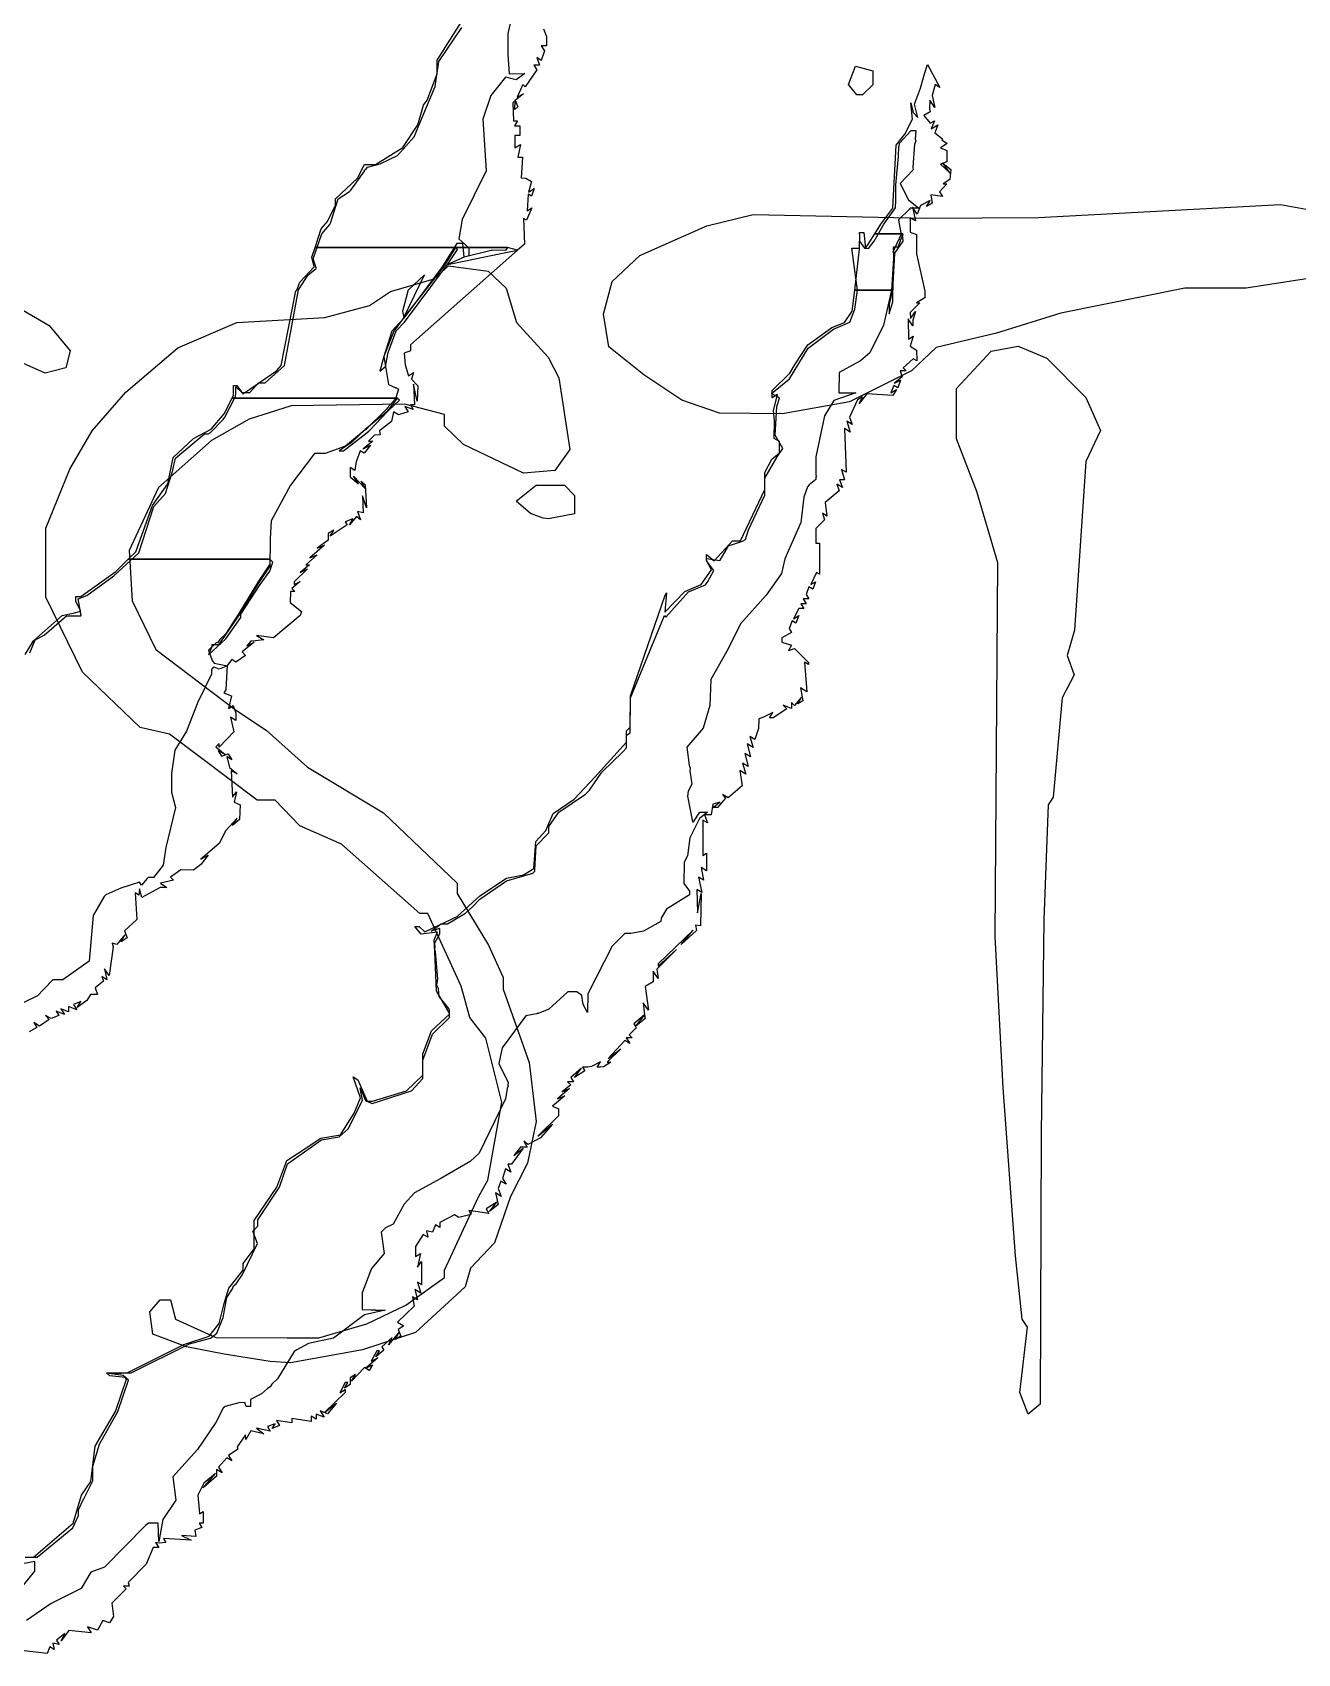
# Model space of a CAD drawing. Extents: x -87611 to 96139, y 77822 to 138139.
# Drawn here: x -47796.3 to -47691.7, y 99189.9 to 99323.9 of the extents above; entities that cross this region are included whole.
import ezdxf

# ---------------------------------------------------------------- set-up
doc = ezdxf.new("R2010")
doc.units = 0
doc.header["$MEASUREMENT"] = 0
doc.layers.get('0').update_dxf_attribs({"color": 6})
for name, color, linetype in [('L14D0 Au', 2, 'Continuous'), ('L3D0 Base', 3, 'Continuous'), ('L8D0 Wire', 5, 'Continuous')]:
    doc.layers.add(name, color=color, linetype=linetype)

# ---------------------------------------------------------------- blocks, each defined once
blk = doc.blocks.new('$TEST_CHIP_B')
at = {"layer": 'L14D0 Au'}
for points in [[(323.57, 2881.69), (322.87, 2882.56), (323.44, 2884.07), (324.87, 2883.69), (324.87, 2882.52), (324.04, 2881.69)], [(276.74, 2776.86), (275.06, 2776.95), (273.15, 2777.26), (271.24, 2777.56), (268.12, 2778.18), (265.34, 2779.22), (265.11, 2781.06), (265.94, 2782.06), (266.82, 2782.06), (267.23, 2780.46), (270.55, 2778.94), (276.45, 2778.92), (279.06, 2778.92), (283.04, 2780.07), (286.26, 2781.62), (289.46, 2783.92), (289.46, 2784.51), (292.28, 2790.57), (293.05, 2791.96), (294.2, 2798.41), (292.89, 2803.71), (291.55, 2805.41), (290.85, 2808.01), (288.08, 2814), (287.41, 2814), (280.95, 2819.75), (277.49, 2821.24), (275.45, 2823.37), (273.98, 2823.37), (266.71, 2828.84), (264.31, 2829.37), (259.52, 2833.96), (256.49, 2840.16), (256.49, 2845.87), (258.47, 2850.74), (260.32, 2853.9), (263.1, 2857.11), (267.42, 2860.78), (272.28, 2862.86), (279.57, 2863.28), (283.26, 2864.28), (285.01, 2865.43), (288.6, 2866.49), (289.8, 2867.56), (293.07, 2867.11), (294.57, 2865.7), (295.41, 2862.88), (298.04, 2860), (298.93, 2858.3), (299.84, 2852.36), (298.59, 2850.62), (295.99, 2850.4), (291.03, 2852.79), (289.46, 2854.3), (289.46, 2855.25), (286.17, 2856.13), (276.79, 2855.97), (273.32, 2854.88), (270.2, 2853.1), (265.82, 2849.24), (263.38, 2844.03), (263.65, 2839.86), (265.58, 2835.84), (272.17, 2830.84), (274.71, 2829.17), (278.13, 2826.11), (284.43, 2822.33), (290.51, 2816.52), (290.51, 2815.65), (293.11, 2811.4), (294.32, 2808.72), (294.32, 2807.75), (296.47, 2801.68), (297.05, 2796.82), (296.32, 2793.35), (294.93, 2790.6), (293.61, 2786.77), (291.62, 2784.67), (291.17, 2783.15), (287.07, 2779.36), (282.69, 2777.94)], [(337.73, 2772.62), (337.05, 2774.39), (337.66, 2779.79), (337.24, 2780.46), (336.68, 2785.71), (335.65, 2799.59), (335.01, 2812.09), (335.23, 2842.99), (333.49, 2848.89), (331.81, 2853.24), (331.81, 2857.41), (334.66, 2860.5), (336.91, 2860.92), (339.28, 2859.93), (342.48, 2856.68), (343.71, 2853.95), (342.49, 2851.38), (341.56, 2837.43), (340.94, 2835.34), (341.53, 2833.74), (340.54, 2831.84), (339.78, 2823.62), (339.39, 2822.99), (339.02, 2813.48), (338.79, 2795.78), (338.71, 2773.43)], [(298.06, 2846.63), (297.62, 2846.68), (296.58, 2847.07), (295.38, 2848.11), (297.04, 2849.41), (299.39, 2849.41), (300.22, 2848.57), (300.22, 2847.06)]]:
    blk.add_lwpolyline(points, close=True, dxfattribs=at)
for points in [[(363.23, 2866.87), (355.74, 2865.72), (350.67, 2865.72), (340.42, 2863.65), (335.11, 2862), (330.11, 2860.8), (328.09, 2858.87), (322.94, 2856.32), (317.41, 2855.33), (312.2, 2855.36), (309.08, 2856.45), (305.95, 2858.54), (303.06, 2860.86), (302.61, 2863.56), (303.34, 2866.27), (305.61, 2868.41), (311.16, 2870.85), (314.98, 2871.8), (329.21, 2871.49), (338.58, 2871.54), (358.58, 2872.63), (362.54, 2871.9)], [(252.03, 2865.38), (256.76, 2862.61), (258.51, 2860.53), (258.14, 2859.12), (256.45, 2858.69), (251.54, 2860.86)]]:
    blk.add_lwpolyline(points, dxfattribs=at)
at = {"layer": 'L3D0 Base'}
for points in [[(254.78, 2835.41), (255.47, 2836.54), (257.85, 2838.63), (258.88, 2838.85), (259.4, 2839.01), (258.98, 2839.79), (258.98, 2840.22), (259.38, 2840.22), (262.29, 2842.28), (263.3, 2843.29), (275.03, 2843.29), (275.03, 2842.72), (274.06, 2841.3), (272.54, 2838.78), (270.77, 2836.21), (270.22, 2836.21), (270.22, 2836.04), (269.96, 2835.38), (271.37, 2836.71), (272.62, 2838.47), (272.62, 2838.74), (272.63, 2838.74), (274.22, 2841.2), (275.03, 2842.3), (275.27, 2843.06), (275.03, 2843.29), (263.3, 2843.29), (263.93, 2843.92), (265.33, 2847.75), (266.59, 2849.53), (267.04, 2851.7), (268.71, 2853.28), (270.16, 2854.04), (271.24, 2855.31), (271.9, 2856.61), (285.56, 2856.61), (284.77, 2855.6), (284.28, 2855.16), (283.37, 2854.42), (282.91, 2854.01), (281.75, 2852.92), (280.75, 2852.25), (281.11, 2852.25), (283.22, 2853.89), (284.8, 2855.57), (285.74, 2856.45), (285.56, 2856.61), (271.9, 2856.61), (272.02, 2856.85), (272.02, 2857.67), (272.28, 2857.67), (272.8, 2856.97), (273.38, 2857.37), (275.56, 2858.87), (275.95, 2859.3), (277.17, 2865.49), (277.26, 2865.53), (277.49, 2866.19), (278.69, 2867.47), (278.48, 2868.26), (278.76, 2869.07), (294.68, 2869.07), (294.52, 2868.81), (293.39, 2868.84), (293.34, 2868.83), (293.32, 2868.83), (291.09, 2868.28), (289.71, 2867.67), (290.53, 2868.91), (290.37, 2869.06), (289.44, 2867.55), (286.09, 2863.29), (286.53, 2864.2), (287.36, 2865.91), (287.8, 2866.82), (286.49, 2865.58), (286.46, 2865.54), (286.44, 2865.51), (286.43, 2865.47), (286.01, 2863.9), (286, 2863.87), (286, 2863.84), (286, 2863.8), (286.09, 2863.29), (285.28, 2862.15), (284.46, 2860.07), (284.11, 2858.84), (284.59, 2859.22), (284.8, 2860.38), (285.47, 2862.17), (286.15, 2862.9), (289.71, 2867.67), (291.2, 2867.96), (293.97, 2868.55), (295.49, 2868.85), (294.68, 2869.07), (278.76, 2869.07), (279.27, 2870.61), (279.78, 2871.21), (280.44, 2872.57), (280.44, 2873.1), (282.28, 2874.8), (282.86, 2875.92), (283.76, 2875.92), (286.03, 2877.34), (287.27, 2879.21), (287.73, 2880.84), (288.03, 2881.24), (288.87, 2883.44), (288.87, 2884.55), (290.87, 2887.74)], [(297.65, 2887.15), (297.89, 2886.52), (297.89, 2885.75), (297.47, 2885.75), (297.72, 2885.34), (297.46, 2884.54), (297.09, 2884.77), (297.33, 2884.14), (296.86, 2884.14), (297.1, 2883.77), (296.14, 2882.36), (295.95, 2882.54), (295.48, 2881.51), (295.99, 2881.77), (295.32, 2881.22), (295.53, 2880.71), (295.29, 2880.47), (295.32, 2881.22), (295.1, 2881.04), (295.18, 2879.53), (295.51, 2879.53), (295.26, 2879.13), (295.69, 2879.13), (295.69, 2878.33), (295.28, 2878.33), (295.28, 2877.3), (295.74, 2877.59), (295.54, 2876.53), (295.92, 2876.53), (295.79, 2874.82), (296.19, 2874.81), (296.65, 2874.52), (296.42, 2873.65), (296.88, 2873.94), (296.65, 2873.32), (296.39, 2873.48), (296.29, 2872.09), (296.69, 2872.34), (296.23, 2871.32), (295.99, 2871.47), (296.07, 2869.34), (295.49, 2868.85), (287.16, 2861.45), (286.66, 2861.03), (286.66, 2860.52), (286.14, 2860.32), (286.21, 2859.37), (286.5, 2858.47), (286.91, 2858.73), (286.73, 2858.17), (287.26, 2857.64), (287.21, 2856.36), (286.89, 2857.77), (286.97, 2856.06), (286.64, 2856.06), (286.88, 2855.67), (286.19, 2855.93), (286.46, 2855.49), (285.66, 2855.24), (285.25, 2855.49), (285.09, 2854.69), (284.08, 2853.91), (284.15, 2853.57), (283.67, 2853.56), (283.17, 2853.05), (283.53, 2853.05), (282.75, 2852.42), (283.35, 2852.73), (282.81, 2852.06), (282.48, 2852.26), (282.17, 2851.35), (282.1, 2851.05), (282.05, 2850.62), (281.65, 2850.87), (281.65, 2850.1), (282.35, 2849.54), (281.95, 2850.17), (282.89, 2849.14), (282.58, 2849.75), (282.91, 2849.46), (283.02, 2847.54), (282.67, 2848.54), (282.74, 2847.14), (282.26, 2847.23), (282.51, 2846.54), (282.19, 2846.83), (281.62, 2846.14), (281.87, 2846.63), (281.25, 2846.39), (281.41, 2846.13), (280, 2845.2), (280.3, 2845.7), (279.84, 2845.41), (279.84, 2844.88), (278.94, 2844.21), (279.54, 2844.47), (278.34, 2843.4), (278.94, 2843.66), (277.99, 2842.83), (278.31, 2842.83), (277.53, 2842.19), (278.14, 2842.49), (277.03, 2841.44), (277.03, 2841.2), (277.53, 2841.45), (276.84, 2840.88), (277.1, 2840.62), (276.72, 2840.62), (276.71, 2839.72), (277.65, 2838.97), (277.53, 2838.63), (275.32, 2836.79), (273.93, 2837), (274.53, 2836.62), (273.83, 2836.56), (273.46, 2836.51), (273.12, 2836.14), (273.73, 2836.44), (272.73, 2835.63), (273.02, 2835.34), (272.22, 2834.78), (271.87, 2835), (271.49, 2834.5), (271.38, 2832.5), (271.22, 2832.24), (271.86, 2831.99), (271.6, 2830.96), (271.98, 2831.19), (272.22, 2830.56), (272.22, 2829.97), (271.78, 2830.24), (272.05, 2829.03), (270.82, 2827.77), (270.82, 2828.05), (270.55, 2827.78), (271.32, 2827.15), (270.76, 2827.45), (271.03, 2827), (271.58, 2827.21), (271.88, 2826.72), (271.46, 2826.98), (271.69, 2826.08), (272.32, 2825.55), (271.83, 2825.8), (271.92, 2823.61), (272.26, 2824.07), (272.07, 2823.2), (272.58, 2823), (272.52, 2821.78), (271.94, 2821.27), (272.32, 2821.89), (271.38, 2820.87), (270.83, 2819.8), (269.31, 2818.51), (269.92, 2818.84), (269.31, 2818.06), (268.71, 2817.59), (267.66, 2817.61), (266.81, 2817.02), (267.06, 2816.77), (265.97, 2816.5), (266.51, 2816.16), (265.95, 2816.15), (264.44, 2815.34), (264.23, 2816.05), (264.2, 2815.52), (263.89, 2815.71), (264.03, 2813.52), (263, 2812.56), (263.22, 2811.98), (262.73, 2811.67), (263.02, 2812.24), (262.36, 2811.44), (261.99, 2811.54), (262.06, 2811.24), (261.74, 2808.89), (261.35, 2809.43), (261.55, 2808.53), (261.12, 2808.79), (261.27, 2808.41), (261.29, 2808.43), (261.27, 2808.4), (261.26, 2808.41), (260.57, 2807.86), (260.77, 2807.32), (260.2, 2807.32), (259.88, 2806.82), (259.1, 2806.22), (259.4, 2806.72), (258.78, 2806.48), (259.05, 2806.05), (258.38, 2806.31), (258.38, 2805.88), (257.75, 2806.12), (258.04, 2805.65), (257.35, 2805.92), (257.57, 2805.56), (256.94, 2805.32), (256.47, 2805.58), (256.77, 2805.25), (255.97, 2804.69), (255.51, 2804.98), (255.75, 2804.59), (255.13, 2804.22)], [(254.79, 2760.79), (255.47, 2760.79), (258.77, 2763.6), (259.44, 2765.9), (260.23, 2767.03), (260.59, 2769.97), (262.25, 2772.83), (263.18, 2775.51), (263.07, 2775.63), (261.79, 2775.77), (261.52, 2776.03), (263.22, 2776.03), (267.91, 2778.38), (270.01, 2779.07), (270.82, 2780.1), (271.24, 2781.75), (271.64, 2783.03), (272.82, 2784.51), (272.82, 2785.08), (273.72, 2786.29), (273.73, 2788.63), (275.6, 2791.38), (276.43, 2793.58), (277.37, 2794.19), (279.24, 2795.44), (280.86, 2795.7), (282, 2797.5), (282.52, 2798.76), (281.9, 2800.49), (282.29, 2800.25), (283.07, 2798.5), (283.51, 2798.5), (286.31, 2799.33), (287.66, 2800.64), (287.66, 2802.41), (288.39, 2804.31), (289.9, 2805.7), (288.79, 2807.6), (288.65, 2810.83), (288.6, 2811.84), (288.88, 2812.46), (287.54, 2812.3), (287.01, 2812.94), (287.38, 2812.94), (287.83, 2812.49), (290.51, 2813.76), (292.38, 2815.46), (294.58, 2816.92), (295.99, 2817.19), (296.84, 2817.73), (297.02, 2819.96), (297.85, 2820.86), (298.44, 2822.27), (300.19, 2823.47), (301.9, 2825.27), (304.51, 2828.17), (304.51, 2829.12), (304.81, 2829.42), (304.83, 2832), (307.72, 2840.33), (307.83, 2840.51), (307.68, 2838.91), (309.33, 2840.64), (310.69, 2841.21), (311.55, 2842.41), (311.13, 2843.2), (311.13, 2843.68), (311.76, 2843.15), (313.29, 2844.83), (313.95, 2844.83), (315.94, 2849.06), (315.94, 2850.47), (316.52, 2851.58), (317.15, 2852.1), (317.15, 2853.03), (316.73, 2853.29), (316.74, 2854.76), (316.68, 2855.56), (316.99, 2856.91), (316.55, 2856.64), (316.55, 2857.25), (318.02, 2858.67), (318.45, 2859.41), (319.52, 2861.02), (321.49, 2862.46), (322.54, 2862.86), (323.16, 2863.81), (323.4, 2865.53), (326.51, 2865.53), (326.22, 2864.39), (326.22, 2863.59), (326.54, 2864.59), (326.53, 2865.53), (323.4, 2865.53), (323.77, 2868.93), (323.81, 2870), (323.77, 2870.31), (324.14, 2870.31), (324.27, 2869), (325.04, 2870.21), (327.35, 2870.21), (326.94, 2869.1), (326.57, 2869.1), (326.58, 2868.6), (326.53, 2865.54), (326.71, 2868.59), (327.38, 2869.6), (327.36, 2869.9), (327.36, 2869.9), (327.35, 2870.21), (325.04, 2870.21), (325.55, 2871.01), (326.53, 2872.32), (326.82, 2877.53), (327.52, 2878.43), (328.16, 2879.68), (328.03, 2881.04), (328.21, 2880.23), (328.61, 2879.83), (328.34, 2880.93), (328.82, 2882.24), (329.14, 2883.44), (329.4, 2884.2), (330.42, 2882.3), (330.03, 2882.54), (329.8, 2881.63), (330.02, 2880.64), (329.59, 2881.24), (329.58, 2880.54), (329.62, 2880.28), (329.11, 2879.97), (329.63, 2879.34), (329.98, 2879.55), (329.71, 2878.87), (330.25, 2879.2), (330.01, 2878.56), (330.64, 2878.05), (330.58, 2877.96), (331.03, 2877.68), (330.48, 2877.3), (330.99, 2877.09), (330.99, 2876.16), (330.48, 2875.97), (331.27, 2875.22), (330.69, 2876.02), (331.32, 2875.53), (331.26, 2874.69), (330.69, 2874.33), (331.01, 2874.32), (330.38, 2873.68), (330.63, 2873.28), (329.68, 2873.42), (329.79, 2872.74), (329.32, 2872.45), (329.63, 2872.96), (328.83, 2872.53), (328.56, 2871.82), (328.15, 2872.41), (328.4, 2871.28), (327.98, 2871.53), (327.98, 2870.35), (328.49, 2870.15), (328.48, 2868.54), (329.19, 2865.47), (329.19, 2864.91), (328.48, 2864.5), (328.78, 2864.49), (327.98, 2863.69), (327.99, 2863.19), (328.42, 2863.79), (328.18, 2863.05), (328.18, 2862.58), (327.8, 2863.17), (327.83, 2861.49), (328.23, 2861.73), (327.97, 2860.91), (328.48, 2860.58), (328.51, 2859.7), (328.23, 2859.87), (327.39, 2859.13), (327.65, 2858.87), (327.15, 2858.87), (327.31, 2858.37), (326.68, 2857.84), (327.18, 2858.09), (326.94, 2857.47), (326.62, 2857.67), (326.38, 2857.05), (326.84, 2857.33), (326.53, 2856.83), (324.39, 2856.97), (323.74, 2856.17), (324.03, 2856.73), (323.62, 2856.47), (322.94, 2855.03), (323.16, 2854.44), (322.72, 2854.71), (323.01, 2853.81), (322.53, 2854.11), (322.67, 2850.49), (322.3, 2850.71), (322.53, 2849.85), (322.12, 2849.85), (322.36, 2849.22), (321.91, 2849.5), (322.09, 2848.96), (320.93, 2847.98), (321.09, 2846.86), (320.71, 2847.1), (320.89, 2846.56), (320.16, 2845.84), (320.16, 2844.63), (320.46, 2844.63), (320.46, 2842.06), (320.22, 2842.21), (319.76, 2841.2), (320.15, 2841.44), (319.92, 2840.82), (319.6, 2841.02), (319.36, 2840.38), (319.58, 2840.02), (319.13, 2840.02), (319.38, 2839.62), (318.93, 2839.62), (319.18, 2839.22), (318.77, 2839.22), (318.31, 2838.37), (318.75, 2838.64), (318.51, 2838.02), (318.2, 2838.21), (317.95, 2837.58), (318.16, 2837.23), (317.35, 2836.8), (317.35, 2836.44), (318.16, 2836.18), (317.9, 2835.76), (318.41, 2835.92), (319.56, 2834.77), (319.56, 2834.58), (319.23, 2834.78), (319.41, 2832.34), (318.9, 2832.66), (319.1, 2831.59), (318.69, 2831.33), (318.99, 2831.9), (318.41, 2831.2), (318.15, 2831.46), (318.15, 2830.95), (317.46, 2831.22), (317.76, 2830.92), (316.65, 2830.19), (316.33, 2830.19), (316.6, 2830.63), (315.85, 2830.23), (315.45, 2830.09), (315.43, 2829.29), (315.12, 2828.38), (314.7, 2828.64), (314.99, 2827.73), (314.49, 2828.04), (314.76, 2826.95), (314.29, 2827.24), (314.56, 2826.15), (314.1, 2826.43), (314.39, 2825.53), (313.89, 2825.84), (314.08, 2824.56), (312.91, 2823.57), (312.44, 2823.84), (312.71, 2823.54), (312.05, 2822.77), (311.64, 2822.78), (312.24, 2823.2), (311.64, 2823.04), (311.51, 2822.17), (310.95, 2822.17), (311.2, 2821.5), (310.83, 2821.73), (310.82, 2818.79), (311.14, 2818.98), (311.14, 2817.53), (310.68, 2817.82), (310.88, 2816.77), (310.47, 2817.02), (310.73, 2815.73), (310.33, 2815.98), (310.39, 2814.05), (310.68, 2815.65), (310.63, 2812.98), (310.23, 2813.04), (310.31, 2812.6), (309.03, 2811.44), (310.02, 2812.64), (307.12, 2809.84), (307.12, 2809.65), (308.64, 2811.04), (307.02, 2809.41), (307.14, 2808.63), (306.73, 2809.23), (306.72, 2808.35), (306.06, 2807.98), (306.32, 2806.02), (305.89, 2806.62), (306.01, 2805.62), (305.13, 2804.87), (305.25, 2804.66), (306.01, 2805.61), (306.05, 2805.32), (305.26, 2804.65), (305.32, 2804.55), (304.73, 2803.97), (304.98, 2803.72), (304.49, 2803.72), (304.78, 2803.25), (304.38, 2803.5), (303.01, 2802.02), (304.03, 2802.81), (302.9, 2801.71), (303.21, 2801.7), (302.61, 2801.32), (302.35, 2801.31), (302.08, 2801.31), (302.36, 2801.75), (301.61, 2801.35), (301.31, 2801.31), (300.88, 2801.31), (301.08, 2800.99), (300.2, 2800.44), (300.8, 2801.21), (299.91, 2800.45), (300.12, 2800.1), (299.63, 2800.1), (299.9, 2799.84), (299.2, 2799.27), (299.8, 2799.54), (298.8, 2798.67), (299.4, 2798.94), (298.4, 2798.07), (298.9, 2797.86), (298.9, 2797.28), (297.18, 2795.59), (298.4, 2796.59), (297.39, 2795.45), (296.34, 2794.91), (296.03, 2795.19), (296.31, 2794.69), (295.74, 2794.69), (295.19, 2793.99), (295.97, 2794.59), (295.01, 2793.28), (294.7, 2793.28), (294.95, 2792.62), (294.51, 2792.89), (294.26, 2792.09), (294.55, 2791.62), (294.13, 2791.88), (293.9, 2791.28), (294.15, 2790.61), (293.67, 2790.91), (293.91, 2789.95), (293.18, 2789.37), (293.78, 2790.14), (292.91, 2789.59), (293.14, 2789.21), (291.48, 2789.44), (291.67, 2789.12), (290.66, 2788.86), (290.29, 2789.09), (289.07, 2788.46), (289.07, 2788.05), (288.71, 2788.27), (288.48, 2787.67), (287.97, 2787.77), (288.08, 2787.24), (287.71, 2787.47), (287.06, 2786.48), (287.06, 2785.64), (287.48, 2785.9), (287.23, 2784.76), (287.57, 2785.22), (287.57, 2783.29), (287.22, 2783.51), (287.51, 2782.6), (287, 2782.92), (287.23, 2782.05), (286.83, 2782.3), (286.96, 2781.55), (285.58, 2780.22), (286.1, 2779.9), (285.63, 2779.61), (285.84, 2779.06), (285.4, 2778.78), (285.7, 2779.35), (284.82, 2778.34), (285.13, 2778.94), (284.27, 2778.19), (284.45, 2777.89), (283.78, 2777.34), (284.08, 2777.84), (283.87, 2777.84), (283.41, 2776.99), (283.96, 2777.27), (282.95, 2776.4), (283.52, 2776.7), (283.23, 2776.23), (282.85, 2776.46), (281.78, 2775.33), (282.11, 2775.9), (281.65, 2775.61), (281.65, 2775.06), (281.19, 2774.77), (281.47, 2775.23), (281.26, 2775.23), (280.81, 2774.38), (281.25, 2774.66), (281.25, 2774.39), (279.55, 2772.76), (280.54, 2773.53), (279.8, 2772.65), (279.17, 2772.89), (279.51, 2772.36), (278.84, 2772.61), (278.84, 2772.2), (278.44, 2772.45), (278.44, 2771.99), (276.83, 2772.26), (276.83, 2771.89), (275.57, 2772.08), (275.83, 2771.66), (275.21, 2771.43), (275.45, 2771.82), (274.83, 2771.58), (275.06, 2771.21), (273.93, 2771.45), (274.53, 2770.99), (273.45, 2771.22), (273.04, 2770.52), (273.02, 2770.91), (272.33, 2769.92), (272.37, 2769.72), (271.61, 2769.19), (271.88, 2768.75), (271.47, 2769.01), (270.78, 2768.24), (271.08, 2767.75), (270.62, 2768.04), (270.62, 2767.48), (269.51, 2766.51), (270.52, 2767.71), (269.57, 2766.91), (269.08, 2765.91), (269.18, 2764.7), (269.21, 2764.38), (269.51, 2764.56), (269.51, 2763.6), (269.19, 2763.6), (269.41, 2763.24), (268.81, 2763.01), (268.91, 2762.5), (267.71, 2762.59), (268.51, 2762.19), (266.22, 2762.33), (266.43, 2761.99), (265.9, 2761.95), (265.57, 2762.01), (265.83, 2761.59), (265.38, 2761.59), (264.8, 2760.2), (263.3, 2758.7), (263.4, 2758.38), (262.93, 2758.38), (263.15, 2758.17), (261.96, 2756.98), (262.08, 2755.88), (261.75, 2755.35), (261.2, 2755.56), (260.76, 2754.76), (259.94, 2755.02), (260.25, 2754.52), (258.4, 2754.72), (257.76, 2753.87), (258.06, 2754.47), (257.38, 2753.93), (257.61, 2753.56), (257.08, 2753.67), (257.19, 2753.14), (256.82, 2753.37), (256.61, 2752.82), (254.71, 2753.03)]]:
    blk.add_lwpolyline(points, dxfattribs=at)
at = {"layer": 'L8D0 Wire'}
for points in [[(255.18, 2835.56), (255.62, 2836.62), (256.35, 2837.01), (258.2, 2838.61), (259.38, 2838.61), (259.42, 2838.64), (259.16, 2840.02), (259.88, 2840.29), (262.13, 2841.92), (264.2, 2843.82), (265.44, 2847.66), (266.39, 2848.74), (266.97, 2850.55), (267.21, 2851.64), (269.63, 2853.66), (269.91, 2853.66), (270.11, 2853.78), (271.17, 2854.84), (271.3, 2855.04), (272.17, 2856.75), (272.22, 2857.02), (272.22, 2857.55), (272.7, 2857.07), (273.36, 2857.07), (274.09, 2857.87), (274.62, 2857.87), (274.63, 2857.88), (276.22, 2859.31), (277.4, 2865.56), (278.18, 2866.8), (278.84, 2867.34), (278.84, 2867.38), (278.6, 2868.12), (279.32, 2870.2), (279.97, 2870.96), (280.03, 2871.09), (280.68, 2873.09), (281.6, 2873.69), (281.72, 2873.81), (282.85, 2875.39), (282.85, 2875.5), (282.95, 2875.53), (283.09, 2875.72), (284.15, 2875.98), (285.58, 2876.69), (286.96, 2878.23), (287.62, 2879.83), (288.7, 2882.38), (289, 2884.44), (290.9, 2887.25)], [(295.47, 2890.06), (294.69, 2886.75), (294.69, 2885.05), (294.8, 2883.44), (296.11, 2883.45), (295.39, 2882.92), (294.52, 2883.14), (293.29, 2881.65), (292.63, 2879.68), (292.91, 2875.42), (290.93, 2871.38), (290.66, 2869.78), (291.48, 2869.04), (291.48, 2868.37), (291.1, 2868.28), (291.09, 2868.27), (290.97, 2869.4), (290.49, 2869.4), (289.27, 2867.48), (289.27, 2867.48), (286.1, 2863.22), (285.12, 2862.14), (284.46, 2860.06), (284.82, 2857.74), (285.43, 2857.47), (285.46, 2857.49), (285.46, 2857.46), (285.66, 2857.37), (285.42, 2856.56), (284.73, 2855.79), (284.66, 2855.71), (284.2, 2855.23), (283.36, 2854.44), (282.95, 2853.99), (282.91, 2853.99), (281.27, 2852.64), (279.6, 2852.05), (278.72, 2852.05), (276.74, 2849.41), (275.13, 2846.48), (275.04, 2845), (275.04, 2844.61), (275.03, 2842.88), (274.03, 2841.4), (274.03, 2841.32), (273.99, 2841.34), (272.47, 2838.81), (271.35, 2837.11), (270.89, 2836.67), (270.72, 2836.41), (270.57, 2836.37), (269.95, 2835.77), (270.25, 2834.92), (270.42, 2834.69), (271.52, 2834.49), (270.82, 2834.21), (270.43, 2834.36), (270.27, 2834.3), (270.21, 2834.18), (270.21, 2833.79), (269.08, 2831.49), (268.13, 2829.09), (267.16, 2827.52), (266.9, 2825.58), (266.89, 2824.03), (267.21, 2822.77), (266.43, 2819.46), (266.19, 2818), (265.4, 2816.99), (265.05, 2816.99), (264.98, 2816.98), (264.92, 2816.95), (264.87, 2816.9), (264.4, 2816.34), (264.25, 2816.6), (263.47, 2816.35), (262.7, 2816.1), (261.47, 2815.54), (261.32, 2815.4), (260.4, 2813.83), (260.09, 2810.05), (257.91, 2808.53), (257.07, 2808.53), (256.35, 2807.77), (256.34, 2807.75), (256.33, 2807.75), (255.8, 2807.19), (253.67, 2806.16)], [(254.64, 2758.48), (255.58, 2759.62), (255.58, 2760.43), (254.57, 2760.24)], [(255.02, 2760.79), (255.64, 2760.79), (255.64, 2760.79), (255.78, 2760.79), (258.72, 2763.2), (259.19, 2764.22), (259.19, 2764.71), (259.62, 2765.58), (259.62, 2765.6), (259.64, 2765.62), (260.38, 2767.11), (260.39, 2768.31), (260.8, 2769.65), (260.81, 2769.72), (260.83, 2769.76), (260.94, 2770.12), (262.44, 2772.83), (263.34, 2775.43), (262.9, 2775.8), (261.69, 2775.97), (262.75, 2776.01), (262.72, 2776.04), (263.56, 2776.04), (268.39, 2778.42), (270.12, 2778.88), (270.64, 2779.31), (271.17, 2780.59), (271.46, 2782.26), (271.94, 2782.96), (272.01, 2783.21), (272.23, 2783.39), (272.76, 2784.16), (274, 2786.71), (273.61, 2787.73), (274, 2788.12), (274.03, 2788.2), (274.03, 2788.68), (275.83, 2791.37), (276.47, 2793.3), (279.29, 2795.28), (280.75, 2795.54), (281.49, 2796.19), (282.68, 2798.55), (282.48, 2799.6), (282.89, 2798.59), (282.95, 2798.51), (283.48, 2798.3), (283.49, 2798.3), (286.73, 2799.35), (287.67, 2800.36), (287.67, 2801.89), (288.47, 2804.04), (289.87, 2805.4), (289.87, 2806.03), (289.82, 2806.14), (289.03, 2807.14), (288.98, 2807.79), (288.82, 2808.09), (288.91, 2808.61), (288.73, 2810.84), (288.66, 2811.07), (288.7, 2811.2), (288.67, 2811.57), (289.07, 2812.31), (289.07, 2812.76), (289.04, 2812.77), (288.37, 2812.54), (288.77, 2812.84), (288.57, 2812.9), (288.85, 2812.91), (289.15, 2813.14), (289.7, 2813.14), (291.21, 2814.03), (291.79, 2814.55), (292.38, 2815.19), (294.59, 2816.7), (296.78, 2817.33), (296.92, 2817.51), (296.94, 2817.65), (297.04, 2819.59), (298.1, 2820.68), (298.1, 2821.2), (298.93, 2822.37), (301.12, 2823.86), (301.45, 2824.21), (302.47, 2825.68), (304.2, 2827.36), (304.51, 2827.71), (304.51, 2828.76), (304.82, 2828.95), (304.84, 2831.84), (307.65, 2838.63), (307.76, 2838.51), (309.63, 2840.61), (311.05, 2841.19), (311.25, 2841.46), (311.72, 2842.37), (311.15, 2843.13), (311.14, 2843.36), (312.23, 2843.2), (312.26, 2843.23), (312.95, 2844.4), (314.1, 2844.78), (314.34, 2844.92), (314.59, 2845.73), (315.95, 2848.58), (315.95, 2850), (316.97, 2851.75), (317.44, 2852.44), (316.8, 2853.56), (316.93, 2855.89), (317.17, 2856.64), (316.51, 2857), (317.99, 2858.22), (319.53, 2860.74), (321.64, 2862.33), (322.98, 2862.89), (323.39, 2863.96), (323.6, 2865.53), (323.15, 2869.01), (323.77, 2869.01), (323.77, 2869.58), (324.2, 2869.01), (324.51, 2869), (324.98, 2869.6), (325.79, 2871.01), (326.76, 2872.34), (326.79, 2872.99), (326.78, 2874.22), (326.99, 2876.62), (327.03, 2877.38), (327.06, 2877.41), (327.08, 2877.69), (328.05, 2878.73), (328.44, 2878.73), (328.38, 2878.04), (328.43, 2877.9), (328.34, 2877.58), (328.18, 2875.71), (328.23, 2875.5), (327.65, 2874.89), (327.15, 2874.36), (327.83, 2873.01), (328.69, 2872.32), (327.98, 2872.31), (327.9, 2872.24), (327.01, 2871.36), (327.02, 2871.16), (327.22, 2870.15), (327.07, 2869.83), (327.07, 2869.75), (326.98, 2869.64), (326.53, 2868.69), (326.61, 2868.6), (326.43, 2865.53), (326.43, 2865.53), (325.77, 2862.66), (324.62, 2860.37), (323.87, 2859.71), (323.51, 2859.51), (323.51, 2859.51), (323.49, 2859.5), (322.11, 2858.73), (322.07, 2857.06), (323.47, 2857.04), (321.66, 2856.43), (320.89, 2855.16), (320.17, 2851.75), (320.16, 2850.33), (320.2, 2850.12), (320.16, 2850.08), (320.16, 2849.89), (319.63, 2849.45), (319.49, 2849.28), (319.17, 2848.44), (318.93, 2846.33), (317.6, 2843.33), (317.33, 2842.12), (316.07, 2840.32), (313.98, 2837.99), (312.8, 2835.7), (311.48, 2833.35), (311.39, 2831.2), (310.84, 2829.34), (309.49, 2827.77), (309.69, 2826.27), (309.78, 2826.02), (309.76, 2825.8), (309.91, 2824.7), (309.6, 2824.13), (309.56, 2823.71), (309.98, 2821.57), (310.05, 2821.57), (310.58, 2822.37), (311.21, 2822.37), (310.56, 2821.86), (309.74, 2820.26), (309.55, 2818.77), (309.27, 2818.24), (309.24, 2816.48), (309.72, 2815.85), (309.73, 2815.54), (307.83, 2814.36), (307.37, 2813.62), (307.34, 2813.35), (305.93, 2812.55), (304.87, 2812.34), (304.37, 2812.34), (303.33, 2811.3), (301.31, 2807.36), (301.3, 2805.82), (300.95, 2806.42), (300.91, 2806.62), (300.91, 2806.62), (300.91, 2806.63), (300.81, 2807.22), (300.41, 2807.52), (299.65, 2807.52), (298.08, 2806.1), (297.2, 2805.75), (297.13, 2805.73), (297.11, 2805.72), (297.08, 2805.72), (296.18, 2805.53), (294.79, 2803.65), (294.24, 2802.91), (293.95, 2801.61), (294.73, 2800.04), (294.7, 2799.83), (294.73, 2799.75), (294.65, 2799.53), (294.51, 2798.67), (292.34, 2794.19), (291.58, 2793.51), (289.17, 2792.1), (286.97, 2790.92), (286.12, 2789.97), (285.21, 2788.31), (284.58, 2788.02), (284.23, 2787.67), (284.47, 2785.9), (283.42, 2784.65), (282.65, 2782.65), (282.65, 2781.25), (283.36, 2781.23), (283.75, 2781.23), (283.75, 2781.22), (284.56, 2781.21), (282.84, 2780.82), (280.28, 2778.88), (278.22, 2778.44), (277.25, 2777.94), (277.04, 2777.8), (275.66, 2775.53), (275.19, 2775.09), (275.06, 2774.88), (274.82, 2774.74), (274.33, 2774.28), (273.43, 2773.81), (273.43, 2773.81), (273.43, 2773.23), (273.06, 2773.23), (272.95, 2773.57), (272.46, 2773.54), (271.33, 2773.24), (271.17, 2773.11), (270.56, 2771.92), (269.04, 2769.68), (266.99, 2767.43), (267.24, 2765.5), (266.16, 2763.91), (265.85, 2762.09), (265.8, 2763.6), (265, 2763.6), (264.75, 2763.4), (261.35, 2759.95), (260.21, 2759.55), (259.41, 2758.2), (256.93, 2756.95), (254.89, 2755.55)]]:
    blk.add_lwpolyline(points, dxfattribs=at)

msp = doc.modelspace()

# ---------------------------------------------------------------- block references
at = {"linetype": 'Continuous'}
msp.add_blockref('$TEST_CHIP_B', (-48051.71, 96437.09), dxfattribs=at)

doc.saveas('drawing.dxf')
